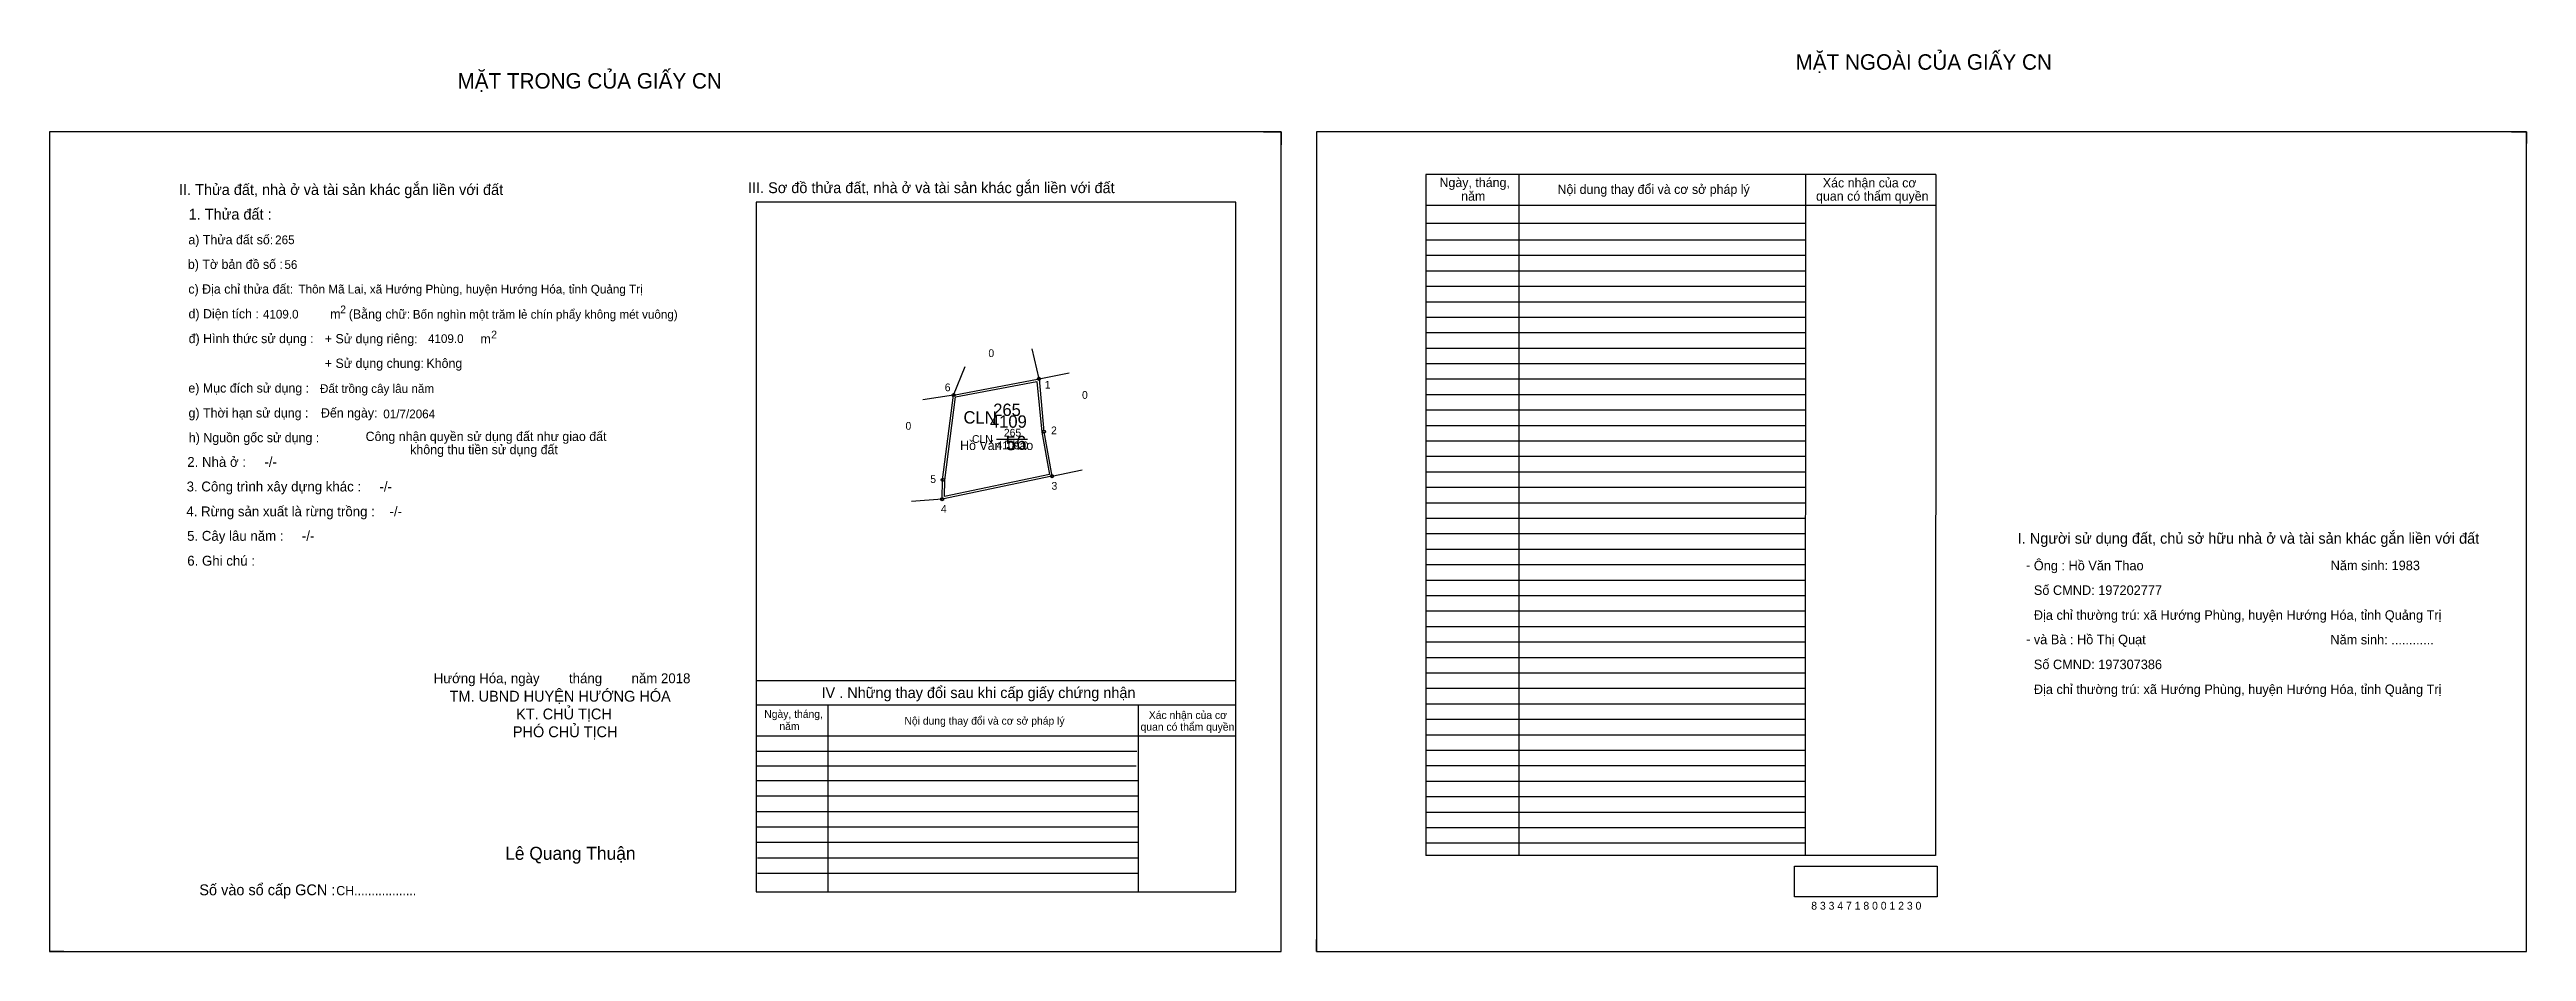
# Model space of a CAD drawing. Extents: x 531572 to 535078, y 1847728 to 1848311.
# Drawn here: x 533477 to 535078, y 1847728 to 1848311 of the extents above.
import ezdxf

# ---------------------------------------------------------------- set-up
doc = ezdxf.new("R2010")
doc.units = 0
for name, color, linetype in [('Default', 7, 'Continuous'), ('Level 10', 7, 'Continuous'), ('Level 11', 7, 'Continuous'), ('Level 13', 7, 'Continuous'), ('Level 2', 7, 'Continuous'), ('Level 27', 7, 'Continuous'), ('Level 3', 7, 'Continuous'), ('Level 36', 7, 'Continuous'), ('Level 4', 7, 'Continuous'), ('Level 5', 7, 'Continuous'), ('Level 55', 7, 'Continuous'), ('Level 6', 7, 'Continuous'), ('Level 7', 7, 'Continuous'), ('Level 8', 7, 'Continuous'), ('Level 9', 7, 'Continuous')]:
    doc.layers.add(name, color=color, linetype=linetype)

msp = doc.modelspace()

# ---------------------------------------------------------------- linework, layer by layer
at = {"layer": 'Level 10'}
for p, q in [((534262, 1848257.9), (534273.3, 1848257.9)), ((534273.3, 1848257.9), (534273.3, 1848249.5)), ((535068.8, 1848257.9), (535078.4, 1848257.9)), ((535078.4, 1848257.9), (535078.4, 1848250.5)), ((533477.2, 1847735.7), (533477.2, 1847727.9)), ((533486.4, 1847727.9), (533477.2, 1847727.9)), ((534296.1, 1847727.9), (534296.1, 1847735.7)), ((534296.1, 1847727.9), (534303.2, 1847727.9))]:
    msp.add_line(p, q, dxfattribs=at)
for points in [[(533477.2, 1847727.9), (534273.3, 1847727.9), (534273.3, 1848257.9), (533477.2, 1848257.9)], [(534296.1, 1847727.9), (535078.4, 1847727.9), (535078.4, 1848257.9), (534296.1, 1848257.9)], [(534061.6, 1848087.7), (534116.8, 1848098.2), (534120, 1848064), (534125.2, 1848035.3), (534054.2, 1848020.4), (534054.5, 1848032.9)], [(534062.8, 1848086.5), (534115.5, 1848096.6), (534118.6, 1848063.8), (534123.5, 1848036.4), (534055.7, 1848022.2), (534055.9, 1848032.8)]]:
    msp.add_lwpolyline(points, close=True, dxfattribs=at)
at = {"layer": 'Level 11'}
for centre in [(534116.8, 1848098.2), (534061.6, 1848087.7), (534061.6, 1848087.7), (534120, 1848064), (534054.5, 1848032.9), (534125.2, 1848035.3), (534054.2, 1848020.4)]:
    msp.add_circle(centre, 1, dxfattribs=at)
at = {"layer": 'Level 27'}
for p, q in [((534061.6, 1848087.7), (534069, 1848106.3)), ((534116.8, 1848098.2), (534112.4, 1848117.7)), ((534116.8, 1848098.2), (534136.4, 1848102)), ((534061.6, 1848087.7), (534041.8, 1848084.7)), ((534125.2, 1848035.3), (534144.7, 1848039.4)), ((534054.2, 1848020.4), (534034.3, 1848018.8))]:
    msp.add_line(p, q, dxfattribs=at)
at = {"layer": 'Level 6'}
msp.add_lwpolyline([(534605.1, 1847783), (534697.5, 1847783), (534697.5, 1847763.2), (534605.1, 1847763.2)], close=True, dxfattribs=at)
at = {"layer": 'Level 7'}
for p, q in [((534612.1, 1848187.9), (534366.9, 1848187.9)), ((534612.1, 1848177.9), (534366.9, 1848177.9)), ((534612.1, 1848167.9), (534366.9, 1848167.9)), ((534612.1, 1848157.9), (534366.9, 1848157.9)), ((534612.1, 1848147.9), (534366.9, 1848147.9)), ((534612.1, 1848137.9), (534366.9, 1848137.9)), ((534612.1, 1848127.9), (534366.9, 1848127.9)), ((534612.1, 1848117.9), (534366.9, 1848117.9)), ((534612.1, 1848107.9), (534366.9, 1848107.9)), ((534612.1, 1848097.9), (534366.9, 1848097.9)), ((534612.1, 1848087.9), (534366.9, 1848087.9)), ((534612.1, 1848077.9), (534366.9, 1848077.9)), ((534612.1, 1848067.9), (534366.9, 1848067.9)), ((534612.1, 1848057.9), (534366.9, 1848057.9)), ((534612.1, 1848047.9), (534366.9, 1848047.9)), ((534612.1, 1848037.9), (534366.9, 1848037.9)), ((534612.1, 1848027.9), (534366.9, 1848027.9)), ((534612.1, 1848017.9), (534366.9, 1848017.9)), ((534612.1, 1848007.9), (534366.9, 1848007.9)), ((534612.1, 1847997.9), (534366.9, 1847997.9)), ((534612.1, 1847987.9), (534366.9, 1847987.9)), ((534612.1, 1847977.9), (534366.9, 1847977.9)), ((534612.1, 1847967.9), (534366.9, 1847967.9)), ((534612.1, 1847957.9), (534366.9, 1847957.9)), ((534612.1, 1847947.9), (534366.9, 1847947.9)), ((534612.1, 1847937.9), (534366.9, 1847937.9)), ((534612.1, 1847927.9), (534366.9, 1847927.9)), ((534612.1, 1847917.9), (534366.9, 1847917.9)), ((534612.1, 1847907.9), (534366.9, 1847907.9)), ((534612.1, 1847897.9), (534366.9, 1847897.9)), ((534612.1, 1847887.9), (534366.9, 1847887.9)), ((534612.1, 1847877.9), (534366.9, 1847877.9)), ((534612.1, 1847867.9), (534366.9, 1847867.9)), ((534180.1, 1847857.3), (533934, 1847857.3)), ((534612.1, 1847857.9), (534366.9, 1847857.9)), ((534179.6, 1847847.8), (533934, 1847847.8)), ((534180.9, 1847838.3), (533934, 1847838.3)), ((534612.1, 1847847.9), (534366.9, 1847847.9)), ((534612.1, 1847837.9), (534366.9, 1847837.9)), ((534180.9, 1847828.3), (533934, 1847828.3)), ((534180.9, 1847818.3), (533934, 1847818.3)), ((534612.1, 1847827.9), (534366.9, 1847827.9)), ((534612.1, 1847817.9), (534366.9, 1847817.9)), ((534180.9, 1847808.3), (533934, 1847808.3)), ((534612.1, 1847807.9), (534366.9, 1847807.9)), ((534180.9, 1847798.3), (533934, 1847798.3)), ((534180.9, 1847788.3), (533934.8, 1847788.3)), ((534612.1, 1847797.9), (534366.9, 1847797.9)), ((534180.9, 1847778.3), (533934.8, 1847778.3))]:
    msp.add_line(p, q, dxfattribs=at)
at = {"layer": 'Level 8'}
for p, q in [((534696.5, 1848230.4), (534366.9, 1848230.4)), ((534366.9, 1848230.4), (534366.9, 1847789.9)), ((534426.9, 1848230.4), (534426.9, 1847789.9)), ((534612.3, 1848230.2), (534612.1, 1847789.9)), ((534696.5, 1848230.4), (534696.4, 1847789.9)), ((534244, 1848212.5), (533934, 1848212.5)), ((533934, 1848212.5), (533934, 1847766.5)), ((534244, 1847766.5), (534244, 1848212.5)), ((534696.5, 1848210.4), (534366.9, 1848210.4)), ((534612.1, 1848198.7), (534366.9, 1848198.7)), ((534244, 1847902.9), (533934, 1847902.9)), ((534244, 1847887.2), (533934, 1847887.2)), ((533980.2, 1847887.2), (533980.2, 1847766.5)), ((534180.9, 1847887.2), (534180.9, 1847766.5)), ((534244, 1847867.2), (533934, 1847867.2)), ((534696.4, 1847789.9), (534366.9, 1847789.9)), ((533934, 1847766.5), (534244, 1847766.5))]:
    msp.add_line(p, q, dxfattribs=at)
at = {"layer": 'Level 9'}
msp.add_line((534089.4, 1848059.3), (534109.4, 1848059.3), dxfattribs=at)

# ---------------------------------------------------------------- texts
at = {"layer": 'Default'}
for s, p in [('e) Mục đích sử dụng :', (533566.9, 1848089.3)), ('g) Thời hạn sử dụng :', (533567, 1848073.2)), ('Đến ngày:', (533652.6, 1848073.2)), ('h) Nguồn gốc sử dụng :', (533567.2, 1848057.2)), ('Công nhận quyền sử dụng đất như giao đất', (533681.5, 1848058)), ('không thu tiền sử dụng đất', (533710.3, 1848049.5))]:
    msp.add_text(s, height=6, dxfattribs=at).set_placement(p)
at = {"layer": 'Level 13'}
for s, p in [('CLN', (534073.5, 1848056.8)), ('4109.0', (534089.4, 1848052.7)), ('265', (534094.1, 1848060.9))]:
    msp.add_text(s, height=5, dxfattribs=at).set_placement(p)
at = {"layer": 'Level 2'}
msp.add_text('Hồ Văn Thao', height=6, dxfattribs=at).set_placement((534065.8, 1848052.2))
at = {"layer": 'Level 3'}
msp.add_text('CLN ', height=8, dxfattribs=at).set_placement((534068, 1848069.3))
at = {"layer": 'Level 36'}
for p in [(534084.1, 1848112.3), (534144.6, 1848085.3), (534030.5, 1848065.3)]:
    msp.add_text('0', height=5, dxfattribs=at).set_placement(p)
at = {"layer": 'Level 4'}
msp.add_text('265', height=8, dxfattribs=at).set_placement((534087.2, 1848074.2))
at = {"layer": 'Level 5'}
msp.add_text('4109', height=8, dxfattribs=at).set_placement((534085.1, 1848066.6))
at = {"layer": 'Level 55'}
for s, height, p in [('1', 0.8, (534116.6, 1848098.2)), ('0', 0.22, (534116.7, 1848098)), ('0', 0.22, (534116.7, 1848098)), ('0', 0.22, (534116.7, 1848098)), ('6', 0.8, (534061.3, 1848087.7)), ('0', 0.22, (534061.5, 1848087.5)), ('0', 0.22, (534061.5, 1848087.5)), ('0', 0.22, (534061.5, 1848087.5)), ('2', 0.8, (534119.7, 1848064)), ('0', 0.22, (534119.9, 1848063.8)), ('0', 0.22, (534119.9, 1848063.8)), ('5', 0.8, (534054.2, 1848032.9)), ('0', 0.22, (534054.4, 1848032.7)), ('0', 0.22, (534054.4, 1848032.7)), ('3', 0.8, (534124.9, 1848035.3)), ('0', 0.22, (534125.1, 1848035.1)), ('0', 0.22, (534125.1, 1848035.1)), ('4', 0.8, (534054, 1848020.4)), ('0', 0.22, (534054.2, 1848020.2)), ('0', 0.22, (534054.2, 1848020.2))]:
    msp.add_text(s, height=height, dxfattribs=at).set_placement(p)
at = {"layer": 'Level 6'}
for s, height, p in [('265', 5.63, (533623, 1848185.3)), ('56', 5.63, (533629, 1848169.3)), ('Thôn Mã Lai, xã Hướng Phùng, huyện Hướng Hóa, tỉnh Quảng Trị', 5.64, (533638.1, 1848153.4)), ('4109.0', 5.63, (533615.1, 1848137.2)), ('Bốn nghìn một trăm lẻ chín phẩy không mét vuông)', 5.632, (533712, 1848137.1)), ('4109.0', 5.63, (533721.8, 1848121.4)), ('Đất trồng cây lâu năm', 5.64, (533652, 1848089.1)), ('01/7/2064', 5.64, (533692.9, 1848072.7)), ('Ông : Hồ Văn Thao', 6.16, (534759.9, 1847974.4)), ('Năm sinh: 1983', 6.16, (534951.8, 1847974.5)), ('Số CMND: 197202777', 6.16, (534759.9, 1847958.5)), ('Địa chỉ thường trú: xã Hướng Phùng, huyện Hướng Hóa, tỉnh Quảng Trị', 6.16, (534759.9, 1847942.4)), ('và Bà : Hồ Thị Quạt', 6.16, (534759.9, 1847926.6)), ('Năm sinh: ............', 6.16, (534951.6, 1847926.5)), ('Số CMND: 197307386', 6.16, (534759.9, 1847910.5)), ('Địa chỉ thường trú: xã Hướng Phùng, huyện Hướng Hóa, tỉnh Quảng Trị', 6.16, (534759.9, 1847894.4)), ('8 3 3 4 7 1 8 0 0 1 2 3 0', 5.04, (534616, 1847755))]:
    msp.add_text(s, height=height, dxfattribs=at).set_placement(p)
at = {"layer": 'Level 7'}
for s, height, p in [('MẶT TRONG CỦA GIẤY CN', 10, (533740.9, 1848285.9)), ('MẶT NGOÀI CỦA GIẤY CN', 10, (534605.9, 1848298.1)), ('II. Thửa đất, nhà ở và tài sản khác gắn liền với đất', 7, (533560.9, 1848217.1)), ('III. Sơ đồ thửa đất, nhà ở và tài sản khác gắn liền với đất', 7, (533928.7, 1848218.3)), ('Ngày, tháng,', 6, (534375.7, 1848222.2)), ('năm', 6, (534389.7, 1848213.4)), ('Nội dung thay đổi và cơ sở pháp lý', 6, (534452, 1848217.8)), (' quan có thẩm quyền', 6, (534616.9, 1848213.4)), ('Xác nhận của cơ', 6, (534623.5, 1848222)), ('1. Thửa đất :', 7, (533567.1, 1848201.2)), ('a) Thửa đất số:', 6, (533566.9, 1848185.2)), ('b) Tờ bản đồ số :', 6, (533566.6, 1848169.3)), ('c) Địa chỉ thửa đất:', 6, (533566.9, 1848153.3)), ('d) Diện tích :', 6, (533567, 1848137.3)), ('m', 6, (533658.6, 1848137.2)), ('2', 5, (533665.1, 1848140.6)), ('(Bằng chữ:', 6, (533670.6, 1848137.1)), ('đ) Hình thức sử dụng :', 6, (533567.1, 1848121.3)), ('+ Sử dụng riêng:', 6, (533655.1, 1848121.2)), ('m', 6, (533755.7, 1848121.1)), ('2', 5, (533762.7, 1848124.4)), ('+ Sử dụng chung:', 6, (533655.1, 1848105.3)), ('Không', 6, (533720.8, 1848105.3)), ('2. Nhà ở :     -/-', 6.4, (533566.2, 1848041.3)), ('3. Công trình xây dựng khác :     -/-', 6.4, (533565.8, 1848025.4)), ('4. Rừng sản xuất là rừng trồng :    -/-', 6.4, (533565.6, 1848009.3)), ('5. Cây lâu năm :     -/-', 6.4, (533566.1, 1847993.5)), ('I. Người sử dụng đất, chủ sở hữu nhà ở và tài sản khác gắn liền với đất', 7, (534749.5, 1847991.6)), ('6. Ghi chú :', 6.4, (533566.2, 1847977.4)), ('-', 6.4, (534754.8, 1847974.6)), ('-', 6.4, (534754.9, 1847926.8)), ('Hướng Hóa, ngày        tháng        năm 2018', 6.4, (533725.5, 1847901.4)), ('TM. UBND HUYỆN HƯỚNG HÓA', 7, (533735.8, 1847889.5)), ('IV . Những thay đổi sau khi cấp giấy chứng nhận', 7, (533976.2, 1847891.8)), ('KT. CHỦ TỊCH', 7, (533778.8, 1847878)), ('Ngày, tháng,', 5, (533939.2, 1847879)), ('Xác nhận của cơ', 5, (534187.8, 1847878.3)), ('PHÓ CHỦ TỊCH', 7, (533776.7, 1847866.5)), ('năm', 5, (533949, 1847871.1)), ('Nội dung thay đổi và cơ sở pháp lý', 5, (534029.8, 1847874.6)), (' quan có thẩm quyền', 5, (534180.6, 1847870.7)), ('Lê Quang Thuận', 8.4, (533771.7, 1847787.2)), ('Số vào sổ cấp GCN :', 7, (533574, 1847764.3)), ('CH..................', 6, (533662.5, 1847764.3))]:
    msp.add_text(s, height=height, dxfattribs=at).set_placement(p)
msp.add_text('56', height=9, rotation=2, dxfattribs=at).set_placement((534095.5, 1848052))
at = {"layer": 'Level 9'}
for s, p in [('6', (534055.9, 1848090.2)), ('1', (534120.5, 1848091.9)), ('2', (534124.6, 1848062.4)), ('5', (534046.5, 1848030.9)), ('3', (534124.9, 1848026.5)), ('4', (534053.4, 1848011.6))]:
    msp.add_text(s, height=5, dxfattribs=at).set_placement(p)

doc.saveas('drawing.dxf')
